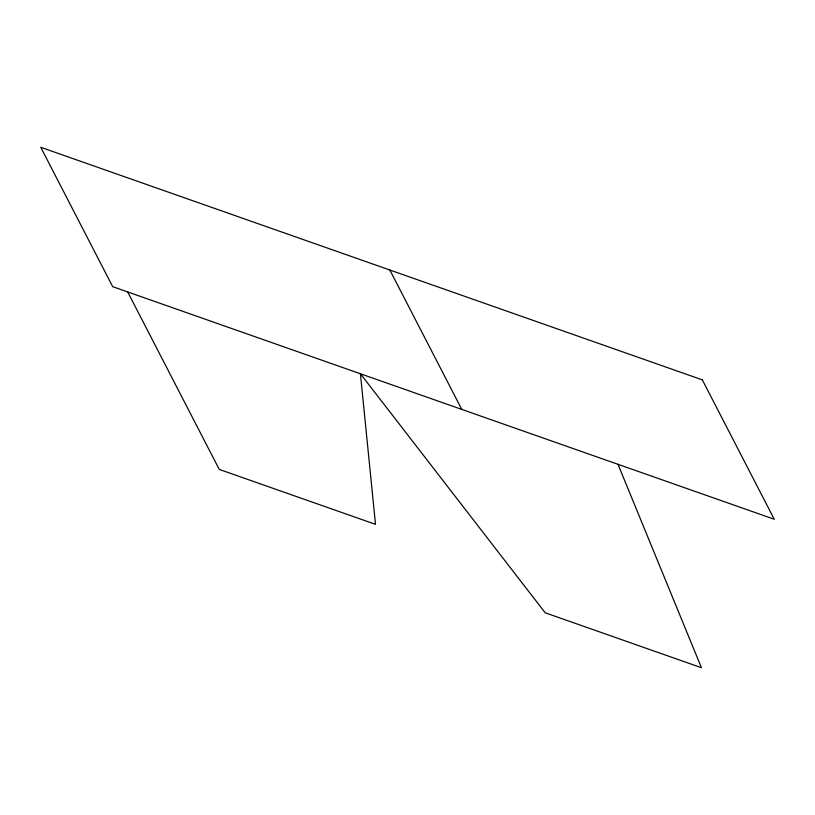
<?xml version="1.0" encoding="UTF-8"?>
<svg xmlns="http://www.w3.org/2000/svg" width="815" height="815" viewBox="0 0 815 815"><rect width="100%" height="100%" fill="white"/><g stroke="black" fill="none" stroke-linecap="round" stroke-linejoin="round"><path stroke-width="1.22" d="M389.835 270.01L461.759 409.395M127.68 291.943L219.255 469.409L375.501 524.34L360.413 373.759L545.194 612.788L701.44 667.719L618.004 464.326M702.326 379.872L40.75 147.281L112.674 286.666L774.25 519.257L702.326 379.872"/></g></svg>
